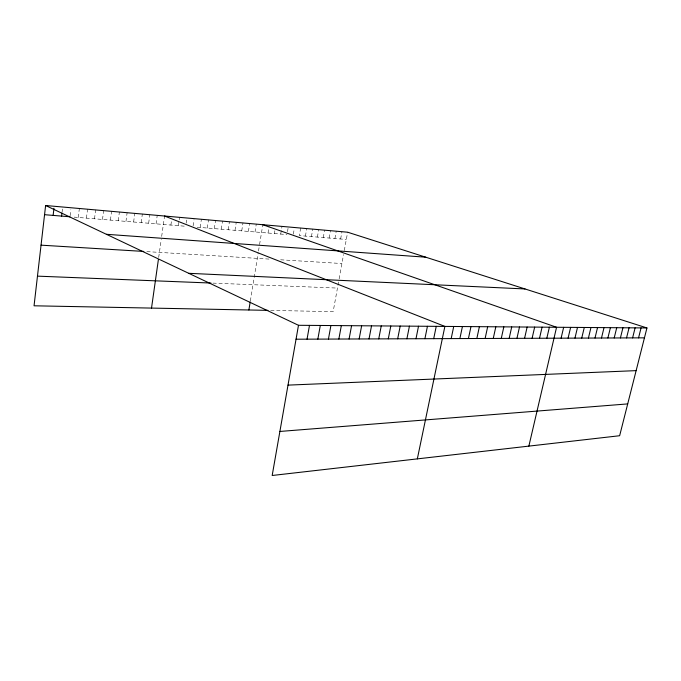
<?xml version="1.0" encoding="UTF-8"?>
<svg xmlns="http://www.w3.org/2000/svg" width="681" height="681" viewBox="0 0 681 681"><rect width="100%" height="100%" fill="white"/><g stroke="black" fill="none" stroke-linecap="round" stroke-linejoin="round"><path stroke-width="0.51" stroke-dasharray="3.4 2.55" d="M62.082 212.055L62.439 209.033M70.1 215.775L70.824 209.765M78.255 217.46L79.354 208.488M86.436 218.133L87.543 209.212M94.523 218.797L95.638 209.935M102.516 219.452L103.648 210.642M110.424 220.099L111.565 211.34M118.239 220.738L119.388 212.029M125.968 221.376L127.126 212.719M133.621 222.006L134.778 213.391M141.18 222.619L142.346 214.064M148.654 223.24L149.829 214.728M156.051 223.845L157.234 215.375M158.682 257.495L161.244 239.457M161.661 236.46L164.555 216.022M170.888 225.062L171.493 220.874M178.328 225.675L179.537 217.35M186.143 223.172L186.594 220.074M193.115 225.845L194.034 219.674M200.163 227.463L201.389 219.282M207.279 228.05L208.505 219.912M214.319 228.629L215.554 220.533M221.282 229.199L222.525 221.155M228.169 229.761L229.42 221.759M234.988 230.323L236.239 222.364M241.729 230.876L242.989 222.959M248.403 231.421L249.663 223.555M255.009 231.966L256.277 224.134M250.344 300.993L258.21 252.847M258.516 251.008L259.418 245.466M259.572 244.547L262.815 224.713M268.008 233.03L269.123 226.254M274.4 233.557L274.886 230.663M280.734 234.077L282.019 226.415M287.484 231.736L288.131 227.922M293.366 234.153L294.175 229.412M300.644 228.058L299.342 235.6L346.314 239.457M305.428 236.103L306.722 228.595M311.438 236.596L312.749 229.131M317.397 237.082L318.708 229.659M323.296 237.567L324.607 230.178M329.136 238.052L330.455 230.697M334.924 238.52L336.235 231.208M340.645 238.997L341.964 231.71M338.568 281.96L333.154 311.634L270.016 310.4M339.129 278.895L343.565 254.532M344.297 250.523L347.642 232.212M212.949 283.117L337.453 288.072M146.849 251.621L270.144 259.146M280.632 259.793L341.93 263.53M74.11 217.12L185.683 226.279M197.073 227.207L286.999 234.587"/><path stroke-width="1.02" d="M45.618 205.509L298.482 325.297L272.179 475.491L619.642 435.729L646.95 327.953L347.642 232.212L45.618 205.509L34.05 305.795L267.939 310.357M53.127 215.4L53.961 208.292M61.605 216.09L61.962 213.068M151.522 308.084L158.392 259.529M248.871 309.991L250.199 301.896M307.037 339.164L309.489 325.382M317.84 339.121L320.3 325.467M328.438 339.078L330.906 325.544M338.857 339.036L341.334 325.62M349.089 339.002L351.575 325.705M359.151 338.959L361.645 325.782M369.025 338.917L371.528 325.858M378.738 338.883L381.249 325.927M388.289 338.849L390.809 326.003M397.678 338.806L400.198 326.071M406.906 338.772L409.434 326.139M415.989 338.738L418.517 326.216M424.918 338.704L427.447 326.284M433.703 338.67L436.24 326.352M417.334 458.883L444.88 326.412L164.555 216.022M451.18 338.602L453.725 326.48M459.879 338.568L462.425 326.548M468.426 338.534L470.98 326.616M476.845 338.5L479.39 326.676M485.119 338.466L487.673 326.744M493.265 338.44L495.819 326.803M501.276 338.406L503.829 326.863M509.167 338.372L511.72 326.923M516.939 338.346L519.492 326.982M524.583 338.312L527.137 327.042M532.108 338.287L534.662 327.101M539.522 338.253L542.076 327.152M546.826 338.227L549.38 327.212M528.865 446.115L556.564 327.263L262.815 224.713M561.101 338.168L563.647 327.323M568.082 338.142L570.627 327.374M574.96 338.116L577.505 327.425M581.736 338.091L584.281 327.476M588.418 338.065L590.955 327.527M594.998 338.04L597.535 327.578M601.493 338.014L604.021 327.629M607.886 337.989L610.414 327.68M614.194 337.963L616.722 327.723M620.417 337.938L622.936 327.774M626.546 337.921L629.065 327.816M632.598 337.895L635.109 327.867M638.557 337.87L641.068 327.91M279.891 431.448L627.703 403.91M288.003 385.123L636.139 370.634M296.048 339.206L644.447 337.844M298.482 325.297L646.95 327.953M37.472 276.137L210.974 283.041M188.748 273.311L525.008 288.948M41.047 245.16L143.81 251.434M106.398 234.298L425.71 257.188M44.563 214.694L69.973 216.779"/></g></svg>
